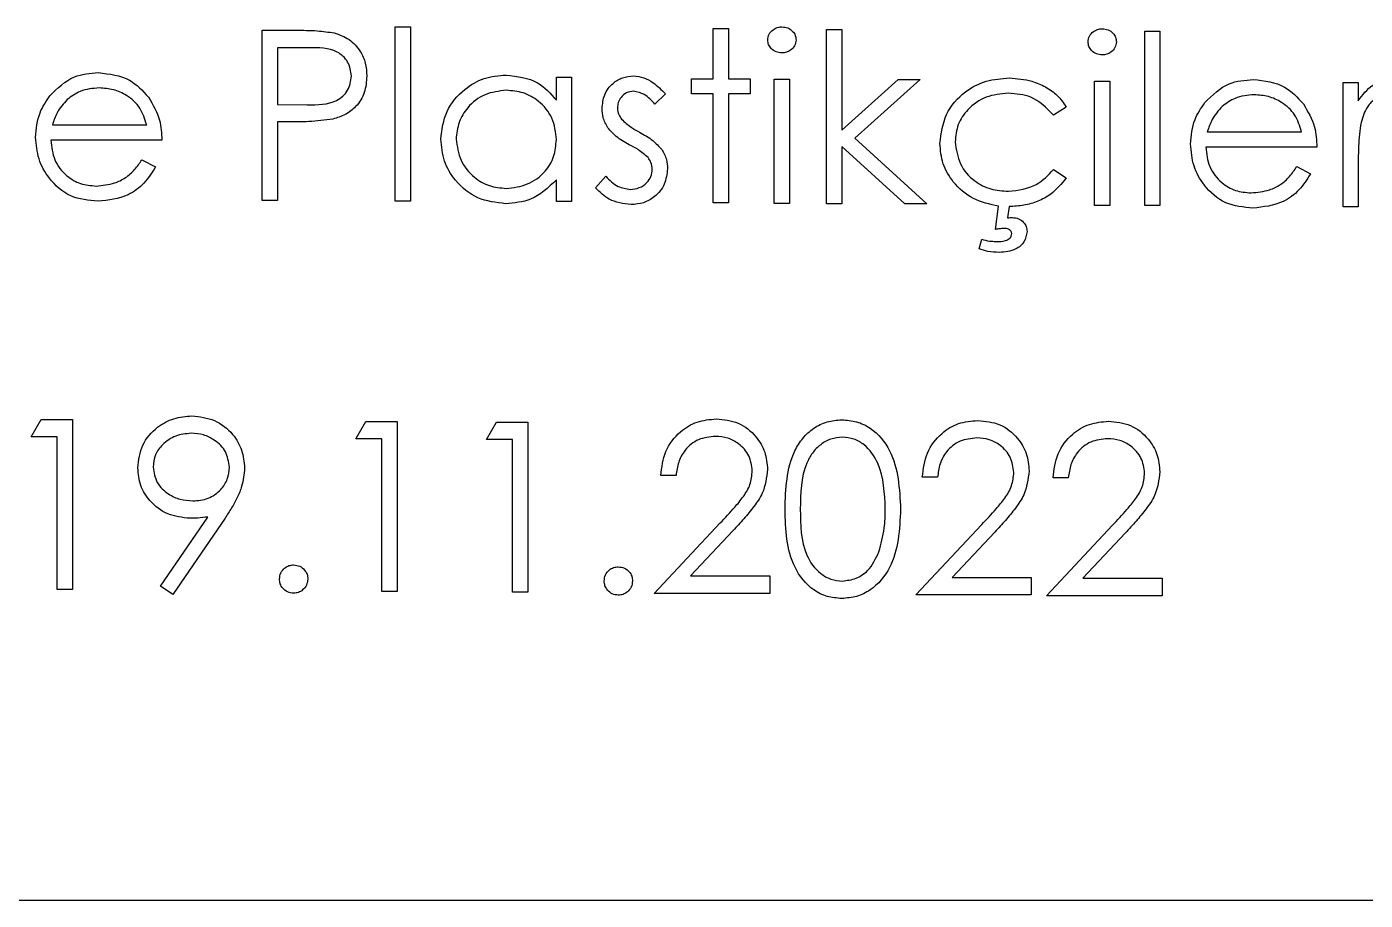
# Model space of a CAD drawing. Extents: x 75 to 2075, y 25 to 1460.
# Drawn here: x 661.7 to 678.37, y 1190.93 to 1201.81 of the extents above; entities that cross this region are included whole.
import ezdxf

# ---------------------------------------------------------------- set-up
doc = ezdxf.new("R2010")
doc.units = 0
doc.header["$LTSCALE"] = 5
doc.linetypes.add('SLD-KATı', pattern=[0])
doc.layers.get('0').update_dxf_attribs({"linetype": 'CONTINUOUS'})

msp = doc.modelspace()

# ---------------------------------------------------------------- linework, layer by layer
at = {"color": 7, "linetype": 'SLD-KATı'}
for p, q in [((664.632, 1201.761), (665.047, 1201.761)), ((664.632, 1199.644), (664.632, 1201.761)), ((666.288, 1201.805), (666.478, 1201.805)), ((666.288, 1199.634), (666.288, 1201.805)), ((666.478, 1201.805), (666.478, 1199.634)), ((670.25, 1201.783), (670.439, 1201.783)), ((670.25, 1201.159), (670.25, 1201.783)), ((670.439, 1201.783), (670.439, 1201.159)), ((671.661, 1201.773), (671.851, 1201.773)), ((671.661, 1199.602), (671.661, 1201.773)), ((671.851, 1201.773), (671.851, 1200.518)), ((675.623, 1201.75), (675.812, 1201.75)), ((675.623, 1199.579), (675.623, 1201.75)), ((675.812, 1201.75), (675.812, 1199.579)), ((664.822, 1201.544), (664.822, 1200.838)), ((665.209, 1201.544), (664.822, 1201.544)), ((668.296, 1200.891), (668.296, 1201.177)), ((668.296, 1201.177), (668.486, 1201.177)), ((668.486, 1201.177), (668.486, 1199.631)), ((669.978, 1201.159), (670.25, 1201.159)), ((669.978, 1200.969), (669.978, 1201.159)), ((670.439, 1201.159), (670.711, 1201.159)), ((670.711, 1201.159), (670.711, 1200.969)), ((671.009, 1201.153), (671.199, 1201.153)), ((671.009, 1199.606), (671.009, 1201.153)), ((671.199, 1201.153), (671.199, 1199.606)), ((671.851, 1200.518), (672.554, 1201.149)), ((672.827, 1201.149), (672.011, 1200.417)), ((672.554, 1201.149), (672.827, 1201.149)), ((674.998, 1201.129), (675.188, 1201.129)), ((674.998, 1199.582), (674.998, 1201.129)), ((675.188, 1201.129), (675.188, 1199.582)), ((678.092, 1201.111), (678.282, 1201.111)), ((678.092, 1199.564), (678.092, 1201.111)), ((678.282, 1201.111), (678.282, 1200.883)), ((669.653, 1200.972), (669.524, 1200.84)), ((670.25, 1200.969), (669.978, 1200.969)), ((670.25, 1199.612), (670.25, 1200.969)), ((670.439, 1200.969), (670.439, 1199.612)), ((670.711, 1200.969), (670.439, 1200.969)), ((664.822, 1200.838), (665.193, 1200.834)), ((674.646, 1200.805), (674.487, 1200.706)), ((662.02, 1200.583), (663.194, 1200.583)), ((664.822, 1200.621), (664.822, 1199.644)), ((664.974, 1200.621), (664.822, 1200.621)), ((672.011, 1200.417), (672.909, 1199.602)), ((676.402, 1200.498), (677.576, 1200.498)), ((663.384, 1200.393), (662, 1200.393)), ((671.851, 1200.315), (671.851, 1199.602)), ((672.636, 1199.602), (671.851, 1200.315)), ((677.766, 1200.308), (676.382, 1200.308)), ((663.134, 1200.149), (663.303, 1200.06)), ((678.282, 1200.084), (678.282, 1199.564)), ((668.784, 1199.801), (668.91, 1199.944)), ((674.487, 1200.028), (674.646, 1199.924)), ((677.516, 1200.064), (677.685, 1199.975)), ((668.296, 1199.631), (668.296, 1199.898)), ((664.822, 1199.644), (664.632, 1199.644)), ((666.478, 1199.634), (666.288, 1199.634)), ((668.486, 1199.631), (668.296, 1199.631)), ((670.439, 1199.612), (670.25, 1199.612)), ((671.199, 1199.606), (671.009, 1199.606)), ((671.851, 1199.602), (671.661, 1199.602)), ((672.909, 1199.602), (672.636, 1199.602)), ((673.766, 1199.282), (673.802, 1199.573)), ((673.936, 1199.567), (673.915, 1199.427)), ((675.188, 1199.582), (674.998, 1199.582)), ((675.812, 1199.579), (675.623, 1199.579)), ((678.282, 1199.564), (678.092, 1199.564)), ((673.56, 1199.04), (673.592, 1199.161)), ((661.754, 1196.701), (661.878, 1196.918)), ((661.878, 1196.918), (662.27, 1196.918)), ((662.27, 1196.918), (662.27, 1194.801)), ((665.798, 1196.677), (665.922, 1196.894)), ((665.922, 1196.894), (666.313, 1196.894)), ((666.313, 1196.894), (666.313, 1194.777)), ((667.426, 1196.667), (667.55, 1196.884)), ((667.55, 1196.884), (667.941, 1196.884)), ((667.941, 1196.884), (667.941, 1194.767)), ((662.08, 1196.701), (661.754, 1196.701)), ((662.08, 1194.801), (662.08, 1196.701)), ((666.123, 1196.677), (665.798, 1196.677)), ((666.123, 1194.777), (666.123, 1196.677)), ((667.751, 1196.667), (667.426, 1196.667)), ((667.751, 1194.767), (667.751, 1196.667)), ((669.787, 1196.219), (669.597, 1196.219)), ((673.043, 1196.199), (672.853, 1196.199)), ((674.671, 1196.19), (674.481, 1196.19)), ((663.366, 1194.843), (663.955, 1195.703)), ((664.17, 1195.69), (663.518, 1194.737)), ((669.515, 1194.753), (670.336, 1195.629)), ((672.772, 1194.734), (673.592, 1195.61)), ((674.4, 1194.724), (675.221, 1195.6)), ((670.498, 1195.535), (669.968, 1194.97)), ((673.754, 1195.516), (673.225, 1194.951)), ((675.383, 1195.506), (674.853, 1194.941)), ((669.968, 1194.97), (670.953, 1194.97)), ((670.953, 1194.97), (670.953, 1194.753)), ((673.225, 1194.951), (674.21, 1194.951)), ((674.21, 1194.951), (674.21, 1194.734)), ((674.853, 1194.941), (675.838, 1194.941)), ((675.838, 1194.941), (675.838, 1194.724)), ((662.27, 1194.801), (662.08, 1194.801)), ((663.518, 1194.737), (663.366, 1194.843)), ((666.313, 1194.777), (666.123, 1194.777)), ((667.941, 1194.767), (667.751, 1194.767)), ((670.953, 1194.753), (669.515, 1194.753)), ((674.21, 1194.734), (672.772, 1194.734)), ((675.838, 1194.724), (674.4, 1194.724)), ((591.915, 1190.934), (717.248, 1190.934))]:
    msp.add_line(p, q, dxfattribs=at)
for points, knots in [([(665.047, 1201.761), (665.138, 1201.761), (665.299, 1201.762), (665.459, 1201.739), (665.53, 1201.729)], [0, 0, 0, 0, 0.560315, 1, 1, 1, 1]), ([(670.928, 1201.64), (670.931, 1201.665), (670.938, 1201.715), (670.988, 1201.768), (671.045, 1201.8), (671.084, 1201.803), (671.103, 1201.804)], [0, 0, 0, 0, 0.279381, 0.558943, 0.779456, 1, 1, 1, 1]), ([(671.103, 1201.804), (671.129, 1201.802), (671.179, 1201.796), (671.237, 1201.754), (671.274, 1201.7), (671.279, 1201.66), (671.281, 1201.64)], [0, 0, 0, 0, 0.27985, 0.559884, 0.779903, 1, 1, 1, 1]), ([(674.917, 1201.617), (674.92, 1201.642), (674.927, 1201.692), (674.977, 1201.744), (675.034, 1201.776), (675.073, 1201.779), (675.093, 1201.781)], [0, 0, 0, 0, 0.2793572, 0.558895, 0.7794759, 1, 1, 1, 1]), ([(675.093, 1201.781), (675.118, 1201.778), (675.168, 1201.773), (675.226, 1201.73), (675.263, 1201.676), (675.268, 1201.637), (675.27, 1201.617)], [0, 0, 0, 0, 0.279876, 0.559896, 0.779908, 1, 1, 1, 1]), ([(665.53, 1201.729), (665.594, 1201.706), (665.722, 1201.66), (665.855, 1201.516), (665.926, 1201.354), (665.932, 1201.247), (665.935, 1201.193)], [0, 0, 0, 0, 0.279697, 0.559376, 0.779543, 1, 1, 1, 1]), ([(671.103, 1201.479), (671.079, 1201.481), (671.029, 1201.487), (670.972, 1201.529), (670.934, 1201.582), (670.93, 1201.621), (670.928, 1201.64)], [0, 0, 0, 0, 0.2797977, 0.5596467, 0.7799296, 1, 1, 1, 1]), ([(671.281, 1201.64), (671.277, 1201.616), (671.27, 1201.566), (671.219, 1201.514), (671.162, 1201.483), (671.123, 1201.48), (671.103, 1201.479)], [0, 0, 0, 0, 0.279154, 0.558798, 0.779351, 1, 1, 1, 1]), ([(675.093, 1201.455), (675.068, 1201.458), (675.018, 1201.463), (674.961, 1201.505), (674.923, 1201.558), (674.919, 1201.597), (674.917, 1201.617)], [0, 0, 0, 0, 0.279817, 0.559783, 0.779918, 1, 1, 1, 1]), ([(675.27, 1201.617), (675.266, 1201.592), (675.259, 1201.542), (675.208, 1201.49), (675.151, 1201.459), (675.112, 1201.456), (675.093, 1201.455)], [0, 0, 0, 0, 0.279173, 0.55883, 0.779311, 1, 1, 1, 1]), ([(665.745, 1201.192), (665.735, 1201.253), (665.721, 1201.345), (665.643, 1201.44), (665.493, 1201.547), (665.336, 1201.545), (665.209, 1201.544)], [0, 0, 0, 0, 0.248971, 0.374736, 0.500392, 1, 1, 1, 1]), ([(661.988, 1200.946), (662.083, 1201.039), (662.253, 1201.207), (662.489, 1201.226), (662.593, 1201.234)], [0, 0, 0, 0, 0.5585995, 1, 1, 1, 1]), ([(662.593, 1201.234), (662.73, 1201.218), (662.976, 1201.19), (663.142, 1201.01), (663.216, 1200.93)], [0, 0, 0, 0, 0.55892, 1, 1, 1, 1]), ([(665.193, 1200.834), (665.322, 1200.833), (665.483, 1200.833), (665.639, 1200.939), (665.721, 1201.036), (665.735, 1201.13), (665.745, 1201.192)], [0, 0, 0, 0, 0.4997252, 0.625349, 0.7511014, 1, 1, 1, 1]), ([(665.935, 1201.193), (665.93, 1201.123), (665.92, 1200.984), (665.814, 1200.814), (665.67, 1200.705), (665.565, 1200.672), (665.513, 1200.656)], [0, 0, 0, 0, 0.2801106, 0.5593243, 0.7794518, 1, 1, 1, 1]), ([(666.857, 1200.408), (666.872, 1200.527), (666.902, 1200.764), (667.126, 1201.022), (667.39, 1201.181), (667.577, 1201.196), (667.67, 1201.204)], [0, 0, 0, 0, 0.279415, 0.559188, 0.779551, 1, 1, 1, 1]), ([(667.67, 1201.204), (667.809, 1201.189), (668.059, 1201.16), (668.223, 1200.974), (668.296, 1200.891)], [0, 0, 0, 0, 0.559058, 1, 1, 1, 1]), ([(668.866, 1200.787), (668.871, 1200.846), (668.882, 1200.964), (668.986, 1201.1), (669.117, 1201.181), (669.21, 1201.189), (669.257, 1201.193)], [0, 0, 0, 0, 0.279994, 0.559477, 0.779625, 1, 1, 1, 1]), ([(669.257, 1201.193), (669.3, 1201.188), (669.387, 1201.178), (669.525, 1201.1), (669.604, 1201.021), (669.653, 1200.972)], [0, 0, 0, 0, 0.279535, 0.55972, 1, 1, 1, 1]), ([(673.072, 1200.354), (673.088, 1200.478), (673.122, 1200.726), (673.358, 1200.997), (673.645, 1201.145), (673.84, 1201.16), (673.938, 1201.168)], [0, 0, 0, 0, 0.279387, 0.558791, 0.779282, 1, 1, 1, 1]), ([(673.938, 1201.168), (674.032, 1201.16), (674.188, 1201.147), (674.388, 1201.062), (674.541, 1200.957), (674.611, 1200.856), (674.646, 1200.805)], [0, 0, 0, 0, 0.339717, 0.560012, 0.780011, 1, 1, 1, 1]), ([(676.37, 1200.861), (676.465, 1200.954), (676.635, 1201.122), (676.871, 1201.141), (676.975, 1201.149)], [0, 0, 0, 0, 0.5585995, 1, 1, 1, 1]), ([(676.975, 1201.149), (677.113, 1201.133), (677.359, 1201.105), (677.525, 1200.924), (677.598, 1200.845)], [0, 0, 0, 0, 0.558919, 1, 1, 1, 1]), ([(678.282, 1200.883), (678.335, 1200.956), (678.409, 1201.057), (678.555, 1201.128), (678.624, 1201.135), (678.659, 1201.138)], [0, 0, 0, 0, 0.558821, 0.779475, 1, 1, 1, 1]), ([(661.81, 1200.43), (661.82, 1200.535), (661.836, 1200.722), (661.942, 1200.878), (661.988, 1200.946)], [0, 0, 0, 0, 0.559431, 1, 1, 1, 1]), ([(662.603, 1201.044), (662.521, 1201.037), (662.374, 1201.025), (662.256, 1200.938), (662.204, 1200.899)], [0, 0, 0, 0, 0.559447, 1, 1, 1, 1]), ([(663.194, 1200.583), (663.171, 1200.656), (663.125, 1200.803), (662.962, 1200.95), (662.782, 1201.03), (662.662, 1201.04), (662.603, 1201.044)], [0, 0, 0, 0, 0.2801367, 0.559187, 0.7795969, 1, 1, 1, 1]), ([(663.216, 1200.93), (663.271, 1200.837), (663.369, 1200.67), (663.38, 1200.478), (663.384, 1200.393)], [0, 0, 0, 0, 0.558872, 1, 1, 1, 1]), ([(667.672, 1201.014), (667.582, 1201.004), (667.4, 1200.983), (667.194, 1200.822), (667.071, 1200.619), (667.055, 1200.477), (667.047, 1200.406)], [0, 0, 0, 0, 0.279762, 0.559304, 0.779701, 1, 1, 1, 1]), ([(668.296, 1200.401), (668.286, 1200.492), (668.265, 1200.676), (668.094, 1200.877), (667.888, 1200.997), (667.744, 1201.009), (667.672, 1201.014)], [0, 0, 0, 0, 0.279685, 0.559203, 0.779493, 1, 1, 1, 1]), ([(669.257, 1201.003), (669.226, 1200.999), (669.166, 1200.991), (669.102, 1200.932), (669.062, 1200.865), (669.058, 1200.818), (669.056, 1200.794)], [0, 0, 0, 0, 0.279324, 0.559106, 0.779452, 1, 1, 1, 1]), ([(669.524, 1200.84), (669.483, 1200.886), (669.41, 1200.97), (669.303, 1200.993), (669.257, 1201.003)], [0, 0, 0, 0, 0.562033, 1, 1, 1, 1]), ([(673.924, 1200.978), (673.829, 1200.969), (673.642, 1200.952), (673.423, 1200.795), (673.283, 1200.593), (673.269, 1200.445), (673.262, 1200.371)], [0, 0, 0, 0, 0.280134, 0.559779, 0.779913, 1, 1, 1, 1]), ([(674.487, 1200.706), (674.399, 1200.795), (674.241, 1200.953), (674.021, 1200.97), (673.924, 1200.978)], [0, 0, 0, 0, 0.55844, 1, 1, 1, 1]), ([(676.985, 1200.959), (676.903, 1200.952), (676.756, 1200.939), (676.638, 1200.852), (676.586, 1200.814)], [0, 0, 0, 0, 0.559447, 1, 1, 1, 1]), ([(677.576, 1200.498), (677.553, 1200.571), (677.507, 1200.717), (677.344, 1200.865), (677.164, 1200.945), (677.045, 1200.955), (676.985, 1200.959)], [0, 0, 0, 0, 0.280136, 0.559187, 0.779597, 1, 1, 1, 1]), ([(678.623, 1200.948), (678.578, 1200.938), (678.489, 1200.919), (678.373, 1200.794), (678.338, 1200.683), (678.316, 1200.615)], [0, 0, 0, 0, 0.278355, 0.558774, 1, 1, 1, 1]), ([(662.204, 1200.899), (662.158, 1200.847), (662.075, 1200.754), (662.037, 1200.635), (662.02, 1200.583)], [0, 0, 0, 0, 0.558781, 1, 1, 1, 1]), ([(668.936, 1200.548), (668.913, 1200.59), (668.872, 1200.665), (668.868, 1200.749), (668.866, 1200.787)], [0, 0, 0, 0, 0.559607, 1, 1, 1, 1]), ([(669.056, 1200.794), (669.059, 1200.766), (669.065, 1200.714), (669.095, 1200.673), (669.108, 1200.654)], [0, 0, 0, 0, 0.558979, 1, 1, 1, 1]), ([(676.192, 1200.344), (676.202, 1200.449), (676.219, 1200.637), (676.324, 1200.792), (676.37, 1200.861)], [0, 0, 0, 0, 0.559431, 1, 1, 1, 1]), ([(676.586, 1200.814), (676.54, 1200.762), (676.457, 1200.668), (676.419, 1200.55), (676.402, 1200.498)], [0, 0, 0, 0, 0.55878, 1, 1, 1, 1]), ([(677.598, 1200.845), (677.653, 1200.752), (677.752, 1200.585), (677.762, 1200.393), (677.766, 1200.308)], [0, 0, 0, 0, 0.558872, 1, 1, 1, 1]), ([(665.513, 1200.656), (665.412, 1200.643), (665.233, 1200.621), (665.053, 1200.621), (664.974, 1200.621)], [0, 0, 0, 0, 0.559691, 1, 1, 1, 1]), ([(669.108, 1200.654), (669.146, 1200.619), (669.213, 1200.558), (669.294, 1200.514), (669.329, 1200.495)], [0, 0, 0, 0, 0.559076, 1, 1, 1, 1]), ([(678.316, 1200.615), (678.303, 1200.516), (678.281, 1200.34), (678.282, 1200.162), (678.282, 1200.084)], [0, 0, 0, 0, 0.559637, 1, 1, 1, 1]), ([(662.588, 1199.633), (662.471, 1199.644), (662.236, 1199.665), (661.983, 1199.891), (661.835, 1200.155), (661.819, 1200.338), (661.81, 1200.43)], [0, 0, 0, 0, 0.279888, 0.558846, 0.779477, 1, 1, 1, 1]), ([(667.664, 1199.603), (667.545, 1199.617), (667.307, 1199.645), (667.044, 1199.864), (666.882, 1200.128), (666.866, 1200.315), (666.857, 1200.408)], [0, 0, 0, 0, 0.279568, 0.559338, 0.779592, 1, 1, 1, 1]), ([(667.047, 1200.406), (667.06, 1200.316), (667.086, 1200.135), (667.252, 1199.933), (667.457, 1199.814), (667.6, 1199.8), (667.671, 1199.793)], [0, 0, 0, 0, 0.279415, 0.559145, 0.779569, 1, 1, 1, 1]), ([(667.671, 1199.793), (667.761, 1199.804), (667.943, 1199.826), (668.154, 1199.981), (668.277, 1200.186), (668.29, 1200.329), (668.296, 1200.401)], [0, 0, 0, 0, 0.279823, 0.5594096, 0.7796185, 1, 1, 1, 1]), ([(669.203, 1200.337), (669.147, 1200.369), (669.046, 1200.425), (668.97, 1200.511), (668.936, 1200.548)], [0, 0, 0, 0, 0.56063, 1, 1, 1, 1]), ([(669.329, 1200.495), (669.388, 1200.462), (669.492, 1200.404), (669.572, 1200.316), (669.608, 1200.278)], [0, 0, 0, 0, 0.560619, 1, 1, 1, 1]), ([(662, 1200.393), (662.01, 1200.309), (662.029, 1200.142), (662.179, 1199.952), (662.367, 1199.839), (662.499, 1199.829), (662.564, 1199.823)], [0, 0, 0, 0, 0.279991, 0.559368, 0.779526, 1, 1, 1, 1]), ([(669.438, 1200.178), (669.397, 1200.212), (669.325, 1200.274), (669.24, 1200.318), (669.203, 1200.337)], [0, 0, 0, 0, 0.559101, 1, 1, 1, 1]), ([(669.608, 1200.278), (669.631, 1200.236), (669.673, 1200.161), (669.678, 1200.076), (669.68, 1200.038)], [0, 0, 0, 0, 0.55941, 1, 1, 1, 1]), ([(673.802, 1199.573), (673.694, 1199.596), (673.478, 1199.642), (673.241, 1199.849), (673.094, 1200.095), (673.079, 1200.268), (673.072, 1200.354)], [0, 0, 0, 0, 0.279892, 0.559653, 0.779801, 1, 1, 1, 1]), ([(673.262, 1200.371), (673.275, 1200.277), (673.302, 1200.089), (673.483, 1199.884), (673.702, 1199.773), (673.851, 1199.762), (673.925, 1199.757)], [0, 0, 0, 0, 0.279337, 0.558774, 0.779271, 1, 1, 1, 1]), ([(676.97, 1199.548), (676.853, 1199.559), (676.618, 1199.58), (676.365, 1199.806), (676.218, 1200.07), (676.201, 1200.253), (676.192, 1200.344)], [0, 0, 0, 0, 0.279889, 0.558847, 0.779477, 1, 1, 1, 1]), ([(676.382, 1200.308), (676.392, 1200.224), (676.411, 1200.057), (676.561, 1199.867), (676.749, 1199.754), (676.881, 1199.743), (676.947, 1199.738)], [0, 0, 0, 0, 0.279992, 0.559368, 0.779525, 1, 1, 1, 1]), ([(662.564, 1199.823), (662.642, 1199.831), (662.771, 1199.843), (662.935, 1199.921), (663.048, 1200.024), (663.105, 1200.107), (663.134, 1200.149)], [0, 0, 0, 0, 0.339465, 0.559594, 0.779472, 1, 1, 1, 1]), ([(669.49, 1200.03), (669.487, 1200.06), (669.482, 1200.114), (669.451, 1200.158), (669.438, 1200.178)], [0, 0, 0, 0, 0.559554, 1, 1, 1, 1]), ([(663.303, 1200.06), (663.259, 1199.99), (663.173, 1199.85), (662.93, 1199.671), (662.718, 1199.647), (662.588, 1199.633)], [0, 0, 0, 0, 0.280935, 0.561408, 1, 1, 1, 1]), ([(668.91, 1199.944), (668.958, 1199.895), (669.044, 1199.808), (669.164, 1199.789), (669.217, 1199.781)], [0, 0, 0, 0, 0.560791, 1, 1, 1, 1]), ([(669.217, 1199.781), (669.255, 1199.785), (669.332, 1199.793), (669.421, 1199.858), (669.48, 1199.94), (669.486, 1200), (669.49, 1200.03)], [0, 0, 0, 0, 0.279995, 0.559828, 0.780057, 1, 1, 1, 1]), ([(669.68, 1200.038), (669.672, 1199.972), (669.657, 1199.839), (669.533, 1199.691), (669.383, 1199.604), (669.279, 1199.596), (669.226, 1199.591)], [0, 0, 0, 0, 0.279566, 0.559247, 0.779486, 1, 1, 1, 1]), ([(673.925, 1199.757), (674.048, 1199.771), (674.268, 1199.798), (674.42, 1199.958), (674.487, 1200.028)], [0, 0, 0, 0, 0.558805, 1, 1, 1, 1]), ([(674.646, 1199.924), (674.586, 1199.851), (674.487, 1199.73), (674.294, 1199.629), (674.118, 1199.577), (673.997, 1199.57), (673.936, 1199.567)], [0, 0, 0, 0, 0.339004, 0.559273, 0.779591, 1, 1, 1, 1]), ([(676.947, 1199.738), (677.025, 1199.746), (677.153, 1199.758), (677.317, 1199.836), (677.43, 1199.939), (677.487, 1200.022), (677.516, 1200.064)], [0, 0, 0, 0, 0.339447, 0.559604, 0.779477, 1, 1, 1, 1]), ([(677.685, 1199.975), (677.642, 1199.905), (677.555, 1199.765), (677.312, 1199.586), (677.1, 1199.562), (676.97, 1199.548)], [0, 0, 0, 0, 0.280935, 0.561408, 1, 1, 1, 1]), ([(668.296, 1199.898), (668.196, 1199.803), (668.016, 1199.633), (667.772, 1199.612), (667.664, 1199.603)], [0, 0, 0, 0, 0.5587492, 1, 1, 1, 1]), ([(669.226, 1199.591), (669.13, 1199.604), (668.959, 1199.626), (668.838, 1199.747), (668.784, 1199.801)], [0, 0, 0, 0, 0.559277, 1, 1, 1, 1]), ([(673.915, 1199.427), (673.926, 1199.428), (673.946, 1199.43), (673.965, 1199.431), (673.974, 1199.431)], [0, 0, 0, 0, 0.559981, 1, 1, 1, 1]), ([(673.974, 1199.431), (674, 1199.428), (674.053, 1199.423), (674.114, 1199.377), (674.152, 1199.319), (674.155, 1199.277), (674.157, 1199.256)], [0, 0, 0, 0, 0.279828, 0.559378, 0.779516, 1, 1, 1, 1]), ([(673.871, 1199.295), (673.851, 1199.294), (673.816, 1199.292), (673.781, 1199.285), (673.766, 1199.282)], [0, 0, 0, 0, 0.559963, 1, 1, 1, 1]), ([(674.157, 1199.256), (674.149, 1199.211), (674.133, 1199.121), (674, 1199.012), (673.883, 1199.002), (673.812, 1198.997)], [0, 0, 0, 0, 0.279015, 0.559549, 1, 1, 1, 1]), ([(673.967, 1199.23), (673.964, 1199.242), (673.958, 1199.266), (673.921, 1199.291), (673.89, 1199.294), (673.871, 1199.295)], [0, 0, 0, 0, 0.277756, 0.558953, 1, 1, 1, 1]), ([(673.592, 1199.161), (673.625, 1199.152), (673.683, 1199.136), (673.742, 1199.134), (673.769, 1199.132)], [0, 0, 0, 0, 0.5600303, 1, 1, 1, 1]), ([(673.769, 1199.132), (673.81, 1199.133), (673.872, 1199.133), (673.938, 1199.166), (673.964, 1199.2), (673.966, 1199.22), (673.967, 1199.23)], [0, 0, 0, 0, 0.500794, 0.749906, 0.875244, 1, 1, 1, 1]), ([(673.812, 1198.997), (673.764, 1198.999), (673.678, 1199.002), (673.596, 1199.028), (673.56, 1199.04)], [0, 0, 0, 0, 0.5598907, 1, 1, 1, 1]), ([(663.084, 1196.314), (663.095, 1196.412), (663.119, 1196.607), (663.306, 1196.82), (663.528, 1196.941), (663.681, 1196.955), (663.758, 1196.962)], [0, 0, 0, 0, 0.27955, 0.558865, 0.779455, 1, 1, 1, 1]), ([(663.758, 1196.962), (663.854, 1196.951), (664.046, 1196.928), (664.264, 1196.756), (664.391, 1196.538), (664.406, 1196.387), (664.414, 1196.312)], [0, 0, 0, 0, 0.279714, 0.559138, 0.779578, 1, 1, 1, 1]), ([(669.597, 1196.219), (669.609, 1196.321), (669.634, 1196.527), (669.814, 1196.762), (670.044, 1196.903), (670.206, 1196.917), (670.287, 1196.924)], [0, 0, 0, 0, 0.279996, 0.559497, 0.779666, 1, 1, 1, 1]), ([(670.287, 1196.924), (670.381, 1196.915), (670.57, 1196.898), (670.779, 1196.725), (670.906, 1196.516), (670.92, 1196.369), (670.926, 1196.295)], [0, 0, 0, 0, 0.279892, 0.559206, 0.779565, 1, 1, 1, 1]), ([(671.143, 1195.801), (671.152, 1196.054), (671.162, 1196.37), (671.359, 1196.688), (671.496, 1196.814), (671.665, 1196.899), (671.789, 1196.909), (671.851, 1196.914)], [0, 0, 0, 0, 0.4987072, 0.6241729, 0.7494663, 0.8747492, 1, 1, 1, 1]), ([(671.851, 1196.914), (671.913, 1196.909), (672.038, 1196.899), (672.265, 1196.789), (672.551, 1196.436), (672.569, 1196.055), (672.582, 1195.801)], [0, 0, 0, 0, 0.1255984, 0.2511889, 0.5005827, 1, 1, 1, 1]), ([(672.853, 1196.199), (672.865, 1196.302), (672.89, 1196.508), (673.071, 1196.743), (673.3, 1196.884), (673.462, 1196.898), (673.543, 1196.905)], [0, 0, 0, 0, 0.280033, 0.559526, 0.779665, 1, 1, 1, 1]), ([(673.543, 1196.905), (673.638, 1196.896), (673.826, 1196.878), (674.036, 1196.706), (674.163, 1196.497), (674.176, 1196.349), (674.183, 1196.276)], [0, 0, 0, 0, 0.279896, 0.559246, 0.77961, 1, 1, 1, 1]), ([(663.748, 1196.745), (663.682, 1196.739), (663.55, 1196.726), (663.395, 1196.619), (663.291, 1196.48), (663.28, 1196.376), (663.274, 1196.325)], [0, 0, 0, 0, 0.280108, 0.560054, 0.78017, 1, 1, 1, 1]), ([(664.224, 1196.325), (664.214, 1196.391), (664.194, 1196.523), (664.056, 1196.657), (663.904, 1196.734), (663.8, 1196.742), (663.748, 1196.745)], [0, 0, 0, 0, 0.278724, 0.558539, 0.77916, 1, 1, 1, 1]), ([(674.481, 1196.19), (674.493, 1196.292), (674.518, 1196.498), (674.699, 1196.733), (674.928, 1196.874), (675.09, 1196.888), (675.171, 1196.895)], [0, 0, 0, 0, 0.280032, 0.559525, 0.779665, 1, 1, 1, 1]), ([(675.171, 1196.895), (675.266, 1196.886), (675.454, 1196.869), (675.664, 1196.696), (675.791, 1196.487), (675.804, 1196.34), (675.811, 1196.266)], [0, 0, 0, 0, 0.279896, 0.559246, 0.77961, 1, 1, 1, 1]), ([(670.277, 1196.707), (670.205, 1196.7), (670.06, 1196.685), (669.897, 1196.553), (669.809, 1196.387), (669.794, 1196.275), (669.787, 1196.219)], [0, 0, 0, 0, 0.279701, 0.558852, 0.779181, 1, 1, 1, 1]), ([(670.736, 1196.278), (670.727, 1196.343), (670.71, 1196.474), (670.58, 1196.613), (670.432, 1196.695), (670.329, 1196.703), (670.277, 1196.707)], [0, 0, 0, 0, 0.279117, 0.558968, 0.779334, 1, 1, 1, 1]), ([(671.857, 1196.697), (671.809, 1196.692), (671.712, 1196.683), (671.583, 1196.608), (671.48, 1196.504), (671.34, 1196.246), (671.336, 1195.999), (671.333, 1195.802)], [0, 0, 0, 0, 0.125136, 0.250415, 0.375512, 0.500839, 1, 1, 1, 1]), ([(672.392, 1195.802), (672.384, 1195.998), (672.372, 1196.293), (672.174, 1196.584), (672.003, 1196.682), (671.906, 1196.692), (671.857, 1196.697)], [0, 0, 0, 0, 0.500074, 0.749027, 0.874606, 1, 1, 1, 1]), ([(673.533, 1196.688), (673.461, 1196.68), (673.317, 1196.666), (673.153, 1196.534), (673.065, 1196.368), (673.05, 1196.255), (673.043, 1196.199)], [0, 0, 0, 0, 0.279701, 0.558853, 0.779181, 1, 1, 1, 1]), ([(673.993, 1196.259), (673.984, 1196.324), (673.966, 1196.455), (673.837, 1196.594), (673.688, 1196.676), (673.585, 1196.684), (673.533, 1196.688)], [0, 0, 0, 0, 0.2791695, 0.5590059, 0.779359, 1, 1, 1, 1]), ([(675.162, 1196.678), (675.089, 1196.671), (674.945, 1196.656), (674.782, 1196.524), (674.694, 1196.358), (674.679, 1196.246), (674.671, 1196.19)], [0, 0, 0, 0, 0.279701, 0.558853, 0.779181, 1, 1, 1, 1]), ([(675.621, 1196.249), (675.612, 1196.314), (675.594, 1196.445), (675.465, 1196.584), (675.316, 1196.666), (675.213, 1196.674), (675.162, 1196.678)], [0, 0, 0, 0, 0.279105, 0.558999, 0.779355, 1, 1, 1, 1]), ([(663.732, 1195.687), (663.638, 1195.697), (663.449, 1195.717), (663.236, 1195.884), (663.103, 1196.092), (663.09, 1196.24), (663.084, 1196.314)], [0, 0, 0, 0, 0.279812, 0.559482, 0.779662, 1, 1, 1, 1]), ([(663.274, 1196.325), (663.285, 1196.257), (663.306, 1196.122), (663.451, 1195.99), (663.608, 1195.915), (663.714, 1195.908), (663.767, 1195.904)], [0, 0, 0, 0, 0.278472, 0.55843, 0.779095, 1, 1, 1, 1]), ([(663.767, 1195.904), (663.833, 1195.909), (663.963, 1195.92), (664.115, 1196.029), (664.209, 1196.171), (664.219, 1196.273), (664.224, 1196.325)], [0, 0, 0, 0, 0.2803036, 0.5595038, 0.7797328, 1, 1, 1, 1]), ([(664.414, 1196.312), (664.406, 1196.235), (664.393, 1196.109), (664.324, 1195.945), (664.252, 1195.815), (664.197, 1195.732), (664.17, 1195.69)], [0, 0, 0, 0, 0.339281, 0.559406, 0.779669, 1, 1, 1, 1]), ([(670.336, 1195.629), (670.397, 1195.694), (670.498, 1195.8), (670.627, 1195.955), (670.719, 1196.105), (670.731, 1196.22), (670.736, 1196.278)], [0, 0, 0, 0, 0.340524, 0.560829, 0.780574, 1, 1, 1, 1]), ([(670.926, 1196.295), (670.913, 1196.193), (670.892, 1196.025), (670.756, 1195.832), (670.632, 1195.68), (670.543, 1195.583), (670.498, 1195.535)], [0, 0, 0, 0, 0.338365, 0.558716, 0.779364, 1, 1, 1, 1]), ([(673.592, 1195.61), (673.653, 1195.674), (673.754, 1195.78), (673.883, 1195.936), (673.976, 1196.086), (673.987, 1196.201), (673.993, 1196.259)], [0, 0, 0, 0, 0.340547, 0.560865, 0.780623, 1, 1, 1, 1]), ([(674.183, 1196.276), (674.17, 1196.174), (674.149, 1196.006), (674.013, 1195.812), (673.889, 1195.66), (673.799, 1195.564), (673.754, 1195.516)], [0, 0, 0, 0, 0.338364, 0.558761, 0.779364, 1, 1, 1, 1]), ([(675.221, 1195.6), (675.282, 1195.665), (675.382, 1195.771), (675.512, 1195.927), (675.604, 1196.076), (675.615, 1196.191), (675.621, 1196.249)], [0, 0, 0, 0, 0.3405761, 0.5608855, 0.7806328, 1, 1, 1, 1]), ([(675.811, 1196.266), (675.798, 1196.164), (675.777, 1195.996), (675.641, 1195.803), (675.517, 1195.651), (675.427, 1195.555), (675.383, 1195.506)], [0, 0, 0, 0, 0.338364, 0.558761, 0.779364, 1, 1, 1, 1]), ([(671.851, 1194.689), (671.789, 1194.694), (671.666, 1194.704), (671.441, 1194.815), (671.163, 1195.171), (671.151, 1195.549), (671.143, 1195.801)], [0, 0, 0, 0, 0.125553, 0.251093, 0.500251, 1, 1, 1, 1]), ([(671.333, 1195.802), (671.335, 1195.604), (671.337, 1195.308), (671.54, 1195.019), (671.712, 1194.922), (671.809, 1194.911), (671.857, 1194.906)], [0, 0, 0, 0, 0.500276, 0.749081, 0.874601, 1, 1, 1, 1]), ([(672.582, 1195.801), (672.57, 1195.547), (672.552, 1195.166), (672.264, 1194.815), (672.038, 1194.704), (671.913, 1194.694), (671.851, 1194.689)], [0, 0, 0, 0, 0.499395, 0.748744, 0.874375, 1, 1, 1, 1]), ([(672.312, 1195.27), (672.338, 1195.367), (672.387, 1195.542), (672.39, 1195.722), (672.392, 1195.802)], [0, 0, 0, 0, 0.559627, 1, 1, 1, 1]), ([(663.955, 1195.703), (663.913, 1195.698), (663.839, 1195.689), (663.765, 1195.688), (663.732, 1195.687)], [0, 0, 0, 0, 0.55994, 1, 1, 1, 1]), ([(671.857, 1194.906), (671.915, 1194.914), (672.031, 1194.928), (672.21, 1195.049), (672.273, 1195.186), (672.312, 1195.27)], [0, 0, 0, 0, 0.280253, 0.560762, 1, 1, 1, 1]), ([(664.848, 1194.931), (664.851, 1194.957), (664.857, 1195.009), (664.905, 1195.067), (664.963, 1195.102), (665.004, 1195.106), (665.024, 1195.107)], [0, 0, 0, 0, 0.279555, 0.559371, 0.779567, 1, 1, 1, 1]), ([(665.024, 1195.107), (665.05, 1195.104), (665.102, 1195.098), (665.159, 1195.05), (665.196, 1194.992), (665.199, 1194.951), (665.201, 1194.931)], [0, 0, 0, 0, 0.279591, 0.559176, 0.779445, 1, 1, 1, 1]), ([(668.891, 1194.907), (668.894, 1194.933), (668.9, 1194.985), (668.948, 1195.043), (669.006, 1195.078), (669.047, 1195.082), (669.067, 1195.083)], [0, 0, 0, 0, 0.279569, 0.55926, 0.779558, 1, 1, 1, 1]), ([(669.067, 1195.083), (669.094, 1195.08), (669.146, 1195.075), (669.203, 1195.026), (669.239, 1194.969), (669.242, 1194.928), (669.244, 1194.907)], [0, 0, 0, 0, 0.27959, 0.559177, 0.779445, 1, 1, 1, 1]), ([(665.024, 1194.755), (664.998, 1194.758), (664.946, 1194.764), (664.889, 1194.812), (664.853, 1194.87), (664.85, 1194.911), (664.848, 1194.931)], [0, 0, 0, 0, 0.279581, 0.559123, 0.77968, 1, 1, 1, 1]), ([(665.201, 1194.931), (665.197, 1194.905), (665.191, 1194.853), (665.143, 1194.796), (665.085, 1194.76), (665.045, 1194.756), (665.024, 1194.755)], [0, 0, 0, 0, 0.279421, 0.559297, 0.779669, 1, 1, 1, 1]), ([(669.067, 1194.731), (669.041, 1194.734), (668.99, 1194.74), (668.932, 1194.788), (668.897, 1194.846), (668.893, 1194.887), (668.891, 1194.907)], [0, 0, 0, 0, 0.279582, 0.55912, 0.77968, 1, 1, 1, 1]), ([(669.244, 1194.907), (669.241, 1194.881), (669.235, 1194.829), (669.186, 1194.772), (669.129, 1194.736), (669.088, 1194.732), (669.067, 1194.731)], [0, 0, 0, 0, 0.279421, 0.559293, 0.779667, 1, 1, 1, 1])]:
    msp.add_open_spline(points, degree=3, knots=knots, dxfattribs=at)

doc.saveas('drawing.dxf')
